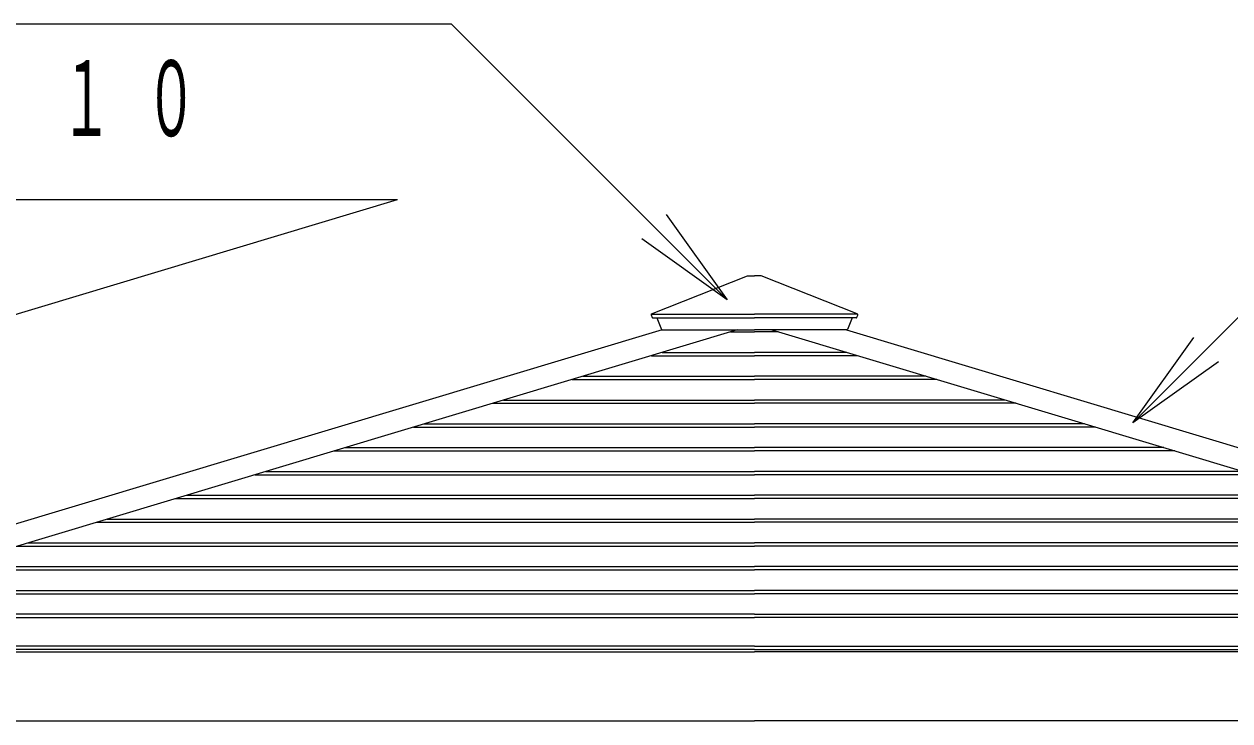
# Model space of a CAD drawing. Units: millimetres on the paper, scale 1:50. Extents: x -365 to 2, y 0 to 257.
# Drawn here: x -261.46 to -226.51, y 115 to 135.19 of the extents above; entities that cross this region are included whole.
import ezdxf

# ---------------------------------------------------------------- set-up
doc = ezdxf.new("R2010")
doc.units = ezdxf.units.MM
doc.layers.add('LY_1', color=7, linetype='Continuous', lineweight=25)
doc.styles.add('ＭＳ ゴシック', font='')
doc.styles.get('ＭＳ ゴシック').set_extended_font_data('MS Gothic')

msp = doc.modelspace()

# ---------------------------------------------------------------- linework, layer by layer
at = {"layer": 'LY_1'}
for p, q in [((-264.118, 130.107), (-250.638, 130.107)), ((-264.118, 126.063), (-250.638, 130.107)), ((-240.291, 117.171), (-270.231, 117.171)), ((-240.291, 117.171), (-210.351, 117.171))]:
    msp.add_line(p, q, dxfattribs=at)
at = {"layer": 'LY_1', "lineweight": 13}
for p, q in [((-242.853, 129.679), (-241.085, 127.204)), ((-241.085, 127.204), (-243.206, 129.325)), ((-241.085, 127.204), (-243.56, 128.972)), ((-229.317, 123.641), (-227.549, 126.115)), ((-229.317, 123.641), (-227.196, 125.762)), ((-226.842, 125.408), (-229.317, 123.641))]:
    msp.add_line(p, q, dxfattribs=at)
at = {"layer": 'LY_1', "color": 2}
for p, q in [((-243.272, 126.794), (-240.489, 127.901)), ((-240.489, 127.901), (-240.291, 127.901)), ((-240.092, 127.901), (-240.291, 127.901)), ((-237.309, 126.794), (-240.092, 127.901)), ((-243.283, 126.768), (-243.254, 126.694)), ((-243.12, 126.681), (-242.984, 126.341)), ((-237.462, 126.681), (-237.597, 126.341)), ((-237.298, 126.768), (-237.328, 126.694))]:
    msp.add_line(p, q, dxfattribs=at)
at = {"layer": 'LY_1', "color": 2, "lineweight": 13}
for p, q in [((-243.281, 126.787), (-240.291, 126.787)), ((-243.235, 126.681), (-240.291, 126.681)), ((-237.3, 126.787), (-240.291, 126.787)), ((-237.346, 126.681), (-240.291, 126.681)), ((-242.966, 126.328), (-240.291, 126.328)), ((-237.616, 126.328), (-240.291, 126.328))]:
    msp.add_line(p, q, dxfattribs=at)
at = {"layer": 'LY_1', "color": 131}
for p, q in [((-242.962, 126.328), (-270.315, 118.122)), ((-240.796, 126.328), (-268.252, 118.091)), ((-239.785, 126.328), (-212.33, 118.091)), ((-237.62, 126.328), (-210.267, 118.122)), ((-270.211, 117.002), (-240.291, 117.002)), ((-240.291, 117.066), (-270.191, 117.066)), ((-240.291, 117.066), (-210.391, 117.066)), ((-210.371, 117.002), (-240.291, 117.002)), ((-270.211, 115.002), (-240.291, 115.002)), ((-210.371, 115.002), (-240.291, 115.002))]:
    msp.add_line(p, q, dxfattribs=at)
at = {"layer": 'LY_1', "color": 12, "lineweight": 13}
for p, q in [((-240.981, 126.273), (-240.291, 126.273)), ((-239.601, 126.273), (-240.291, 126.273)), ((-243.279, 125.583), (-240.291, 125.583)), ((-242.965, 125.677), (-240.291, 125.677)), ((-237.617, 125.677), (-240.291, 125.677)), ((-237.302, 125.583), (-240.291, 125.583)), ((-245.578, 124.893), (-240.291, 124.893)), ((-245.264, 124.988), (-240.291, 124.988)), ((-235.318, 124.988), (-240.291, 124.988)), ((-235.003, 124.893), (-240.291, 124.893)), ((-247.877, 124.204), (-240.291, 124.204)), ((-247.563, 124.298), (-240.291, 124.298)), ((-233.019, 124.298), (-240.291, 124.298)), ((-232.705, 124.204), (-240.291, 124.204)), ((-250.176, 123.514), (-240.291, 123.514)), ((-249.861, 123.609), (-240.291, 123.609)), ((-230.72, 123.609), (-240.291, 123.609)), ((-230.406, 123.514), (-240.291, 123.514)), ((-252.475, 122.825), (-240.291, 122.825)), ((-252.16, 122.919), (-240.291, 122.919)), ((-228.421, 122.919), (-240.291, 122.919)), ((-228.107, 122.825), (-240.291, 122.825)), ((-254.773, 122.135), (-240.291, 122.135)), ((-254.459, 122.229), (-240.291, 122.229)), ((-226.123, 122.229), (-240.291, 122.229)), ((-225.808, 122.135), (-240.291, 122.135)), ((-257.072, 121.445), (-240.291, 121.445)), ((-256.758, 121.54), (-240.291, 121.54)), ((-223.824, 121.54), (-240.291, 121.54)), ((-223.509, 121.445), (-240.291, 121.445)), ((-259.371, 120.756), (-240.291, 120.756)), ((-259.057, 120.85), (-240.291, 120.85)), ((-221.525, 120.85), (-240.291, 120.85)), ((-221.211, 120.756), (-240.291, 120.756)), ((-261.67, 120.066), (-240.291, 120.066)), ((-261.355, 120.16), (-240.291, 120.16)), ((-219.226, 120.16), (-240.291, 120.16)), ((-218.912, 120.066), (-240.291, 120.066)), ((-263.968, 119.376), (-240.291, 119.376)), ((-263.654, 119.471), (-240.291, 119.471)), ((-216.927, 119.471), (-240.291, 119.471)), ((-216.613, 119.376), (-240.291, 119.376)), ((-266.267, 118.687), (-240.291, 118.687)), ((-265.953, 118.781), (-240.291, 118.781)), ((-214.629, 118.781), (-240.291, 118.781)), ((-214.314, 118.687), (-240.291, 118.687))]:
    msp.add_line(p, q, dxfattribs=at)
at = {"layer": 'LY_1', "color": 4}
for q in [(-270.291, 118.091), (-210.291, 118.091)]:
    msp.add_line((-240.291, 118.091), q, dxfattribs=at)
at = {"layer": 'LY_1', "color": 4, "lineweight": 13}
for p in [(-268.223, 117.997), (-212.358, 117.997)]:
    msp.add_line(p, (-240.291, 117.997), dxfattribs=at)
at = {"layer": 'LY_1', "lineweight": 13}
for points in [[(-241.085, 127.204), (-249.072, 135.191), (-273.242, 135.191)], [(-229.317, 123.641), (-218.537, 134.421), (-200.252, 134.421)]]:
    msp.add_lwpolyline(points, dxfattribs=at)
at = {"layer": 'LY_1', "color": 2}
for centre, start, end in [((-243.265, 126.776), 111.7, 201.7), ((-243.235, 126.701), 201.7, 270), ((-237.346, 126.701), 270, 338.3), ((-237.317, 126.776), 338.3, 68.3), ((-242.966, 126.348), 196.7, 270), ((-237.616, 126.348), 270, 343.3)]:
    msp.add_arc(centre, 0.02, start, end, dxfattribs=at)

# ---------------------------------------------------------------- texts
at = {"layer": 'LY_1', "insert": (-257.95, 133.027), "char_height": 2.199, "attachment_point": 5, "style": 'ＭＳ ゴシック'}
msp.add_mtext('\\T1.64;\\W0.5;１０', dxfattribs=at)

doc.saveas('drawing.dxf')
